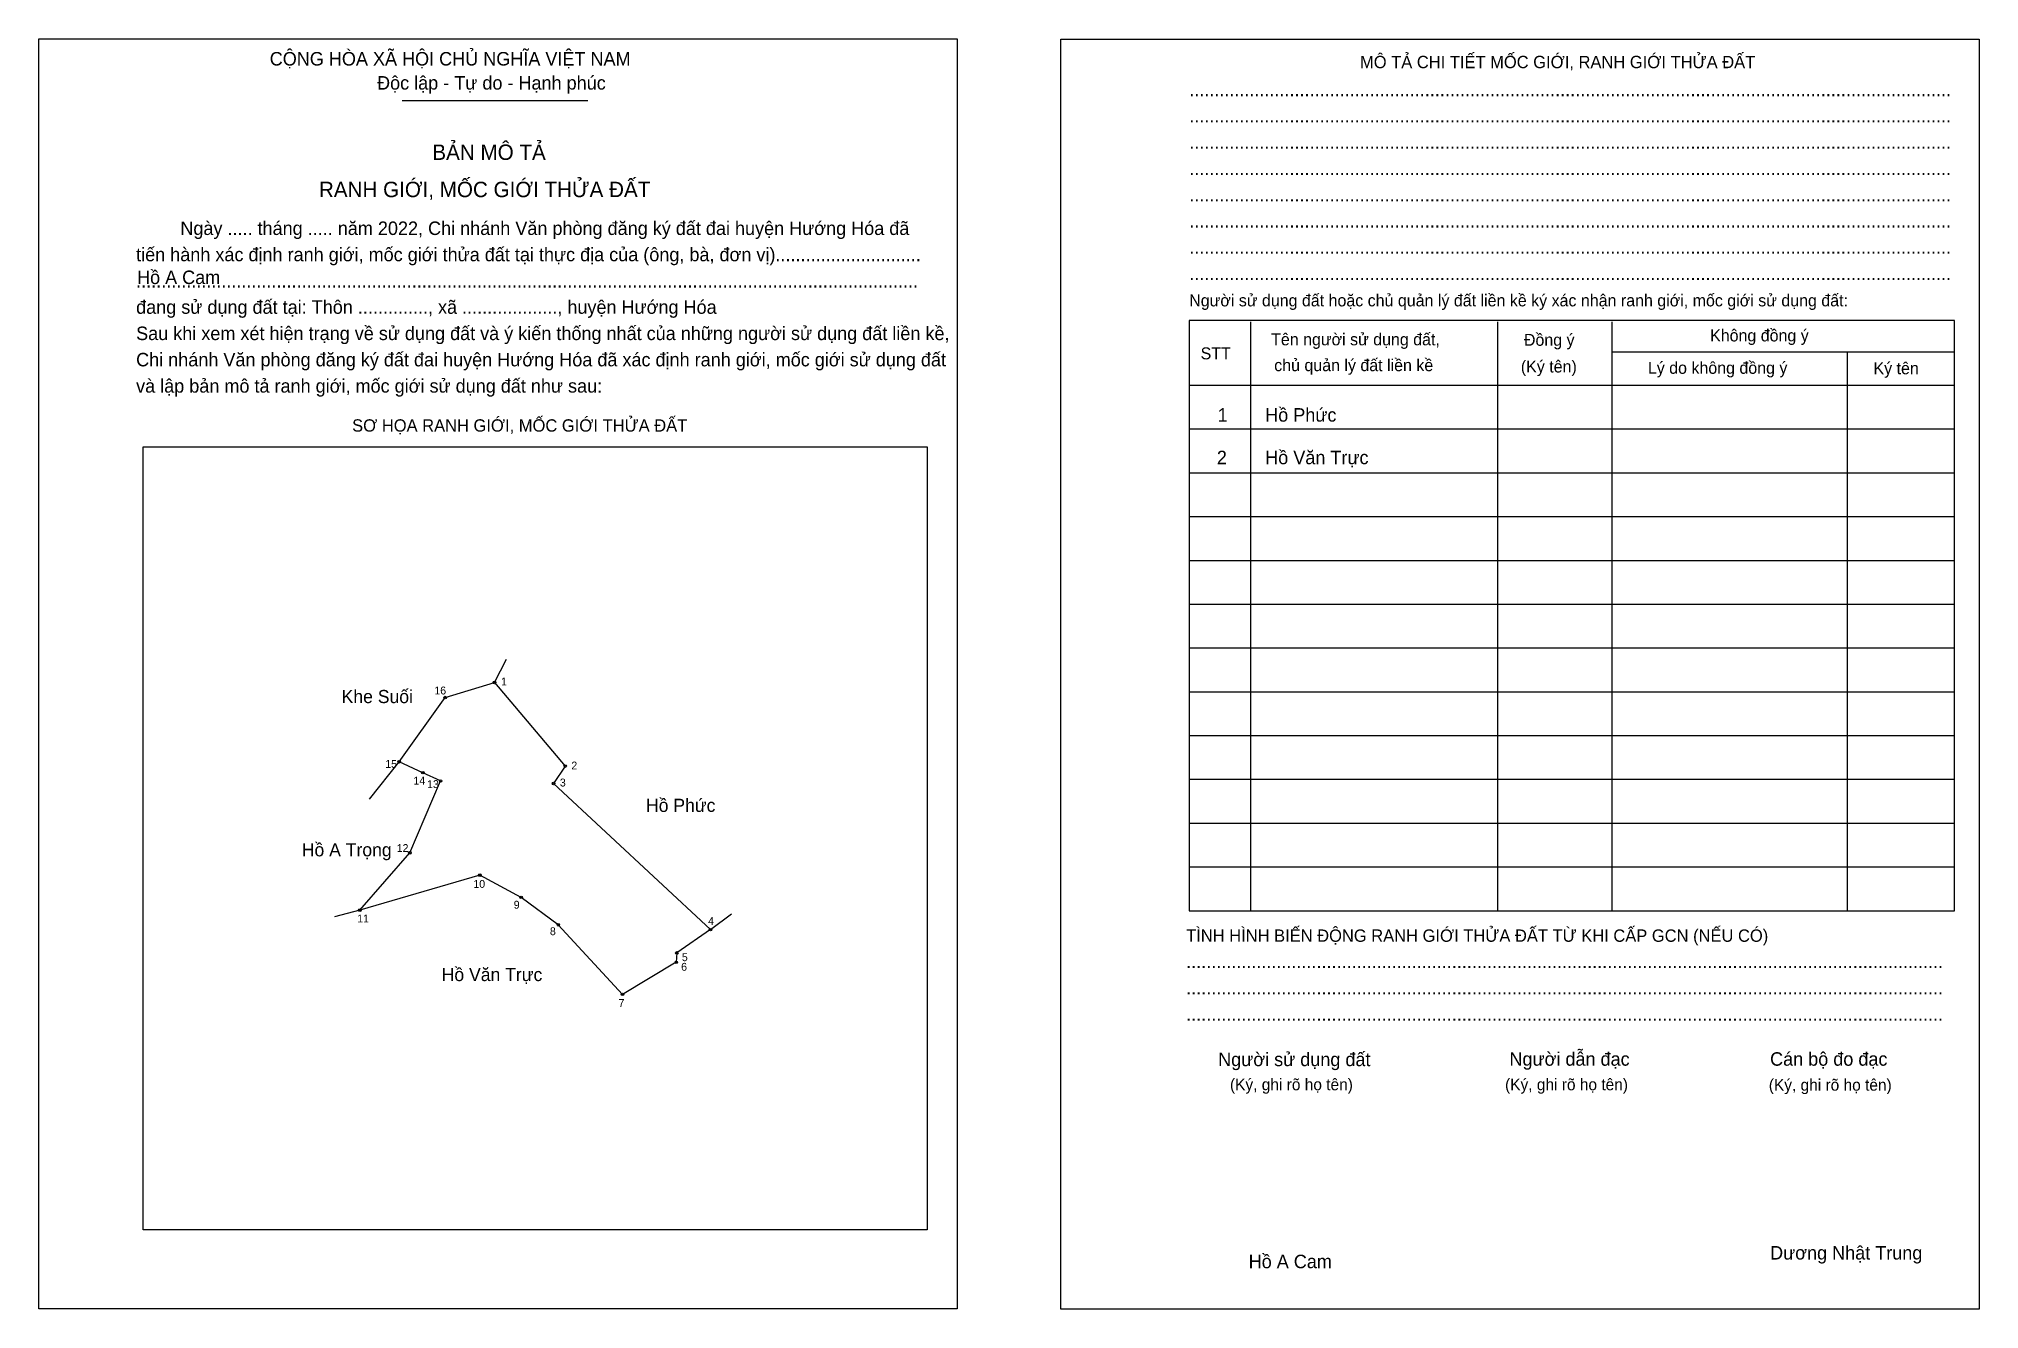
# Model space of a CAD drawing. Extents: x 544840 to 545477, y 1837438 to 1837855.
import ezdxf

# ---------------------------------------------------------------- set-up
doc = ezdxf.new("R2010")
doc.units = 0
for name, color, linetype in [('Level 1', 7, 'Continuous'), ('Level 10', 7, 'Continuous'), ('Level 11', 7, 'Continuous'), ('Level 2', 7, 'Continuous'), ('Level 25', 7, 'Continuous'), ('Level 27', 7, 'Continuous'), ('Level 36', 7, 'Continuous'), ('Level 52', 7, 'Continuous'), ('Level 55', 7, 'Continuous'), ('Level 6', 7, 'Continuous'), ('Level 9', 7, 'Continuous')]:
    doc.layers.add(name, color=color, linetype=linetype)

msp = doc.modelspace()

# ---------------------------------------------------------------- linework, layer by layer
at = {"layer": 'Level 1'}
for p, q in [((544839.88, 1837855.47), (544839.88, 1837855.47)), ((545175.2, 1837855.33), (545175.2, 1837855.33)), ((544959.14, 1837835.2), (545020.09, 1837835.2)), ((545237.5, 1837762.61), (545237.5, 1837569.27)), ((545318.58, 1837762.61), (545318.58, 1837569.27)), ((545356.1, 1837762.61), (545356.1, 1837569.27)), ((545356.1, 1837752.69), (545468.51, 1837752.69)), ((545433.29, 1837752.69), (545433.29, 1837569.27)), ((545217.38, 1837741.77), (545468.51, 1837741.77)), ((545217.38, 1837727.39), (545468.51, 1837727.39)), ((544874.1, 1837721.5), (544874.1, 1837721.5)), ((545217.38, 1837713.02), (545468.51, 1837713.02)), ((545217.38, 1837698.64), (545468.51, 1837698.64)), ((545217.38, 1837684.27), (545468.51, 1837684.27)), ((545217.38, 1837669.89), (545468.51, 1837669.89)), ((545217.38, 1837655.52), (545468.51, 1837655.52)), ((545217.38, 1837641.14), (545468.51, 1837641.14)), ((545217.38, 1837626.77), (545468.51, 1837626.77)), ((545217.38, 1837612.39), (545468.51, 1837612.39)), ((545217.38, 1837598.02), (545468.51, 1837598.02)), ((545217.38, 1837583.64), (545468.51, 1837583.64)), ((545131.42, 1837464.47), (545131.42, 1837464.47)), ((545141.28, 1837438.6), (545141.28, 1837438.6)), ((545476.6, 1837438.45), (545476.6, 1837438.45))]:
    msp.add_line(p, q, dxfattribs=at)
for points in [[(545468.51, 1837763.04), (545217.38, 1837763.04), (545217.38, 1837569.27), (545468.51, 1837569.27)], [(544874.1, 1837721.5), (545131.42, 1837721.5), (545131.42, 1837464.47), (544874.1, 1837464.47)]]:
    msp.add_lwpolyline(points, close=True, dxfattribs=at)
at = {"layer": 'Level 10'}
msp.add_line((544948.38, 1837605.85), (544958.14, 1837618.17), dxfattribs=at)
msp.add_lwpolyline([(545060.26, 1837563.04), (545049.2, 1837555.39), (545049.07, 1837552.32), (545031.4, 1837541.81), (545010.35, 1837564.67), (544998.14, 1837573.65), (544984.62, 1837580.91), (544945.26, 1837569.47), (544961.6, 1837588.29), (544971.74, 1837611.84), (544965.87, 1837614.57), (544958.14, 1837618.17), (544973.2, 1837639.21), (544989.42, 1837644.16), (545012.63, 1837616.75), (545008.81, 1837611)], close=True, dxfattribs=at)
at = {"layer": 'Level 11'}
for centre in [(544989.42, 1837644.16), (544973.2, 1837639.21), (544958.14, 1837618.17), (544965.87, 1837614.57), (544971.74, 1837611.84), (545012.63, 1837616.75), (545008.81, 1837611), (544961.6, 1837588.29), (544984.62, 1837580.91), (544998.14, 1837573.65), (544945.26, 1837569.47), (545010.35, 1837564.67), (545060.26, 1837563.04), (545060.26, 1837563.04), (545049.2, 1837555.39), (545049.07, 1837552.32), (545031.4, 1837541.81)]:
    msp.add_circle(centre, 0.431, dxfattribs=at)
at = {"layer": 'Level 2'}
for points in [[(544839.88, 1837855.47), (545141.28, 1837855.47), (545141.28, 1837438.6), (544839.88, 1837438.6)], [(545175.2, 1837855.33), (545476.6, 1837855.33), (545476.6, 1837438.45), (545175.2, 1837438.45)]]:
    msp.add_lwpolyline(points, close=True, dxfattribs=at)
at = {"layer": 'Level 25'}
for p, q in [((544998.14, 1837573.65), (544984.62, 1837580.91)), ((545010.35, 1837564.67), (544998.14, 1837573.65)), ((545060.26, 1837563.04), (545049.2, 1837555.39))]:
    msp.add_line(p, q, dxfattribs=at)
at = {"layer": 'Level 27'}
for p, q in [((544989.42, 1837644.16), (544993.4, 1837651.81)), ((544945.26, 1837569.47), (544936.91, 1837567.3)), ((545060.26, 1837563.04), (545067.16, 1837568.22))]:
    msp.add_line(p, q, dxfattribs=at)

# ---------------------------------------------------------------- texts
at = {"layer": 'Level 1'}
for s, height, p in [('CỘNG HÒA XÃ HỘI CHỦ NGHĨA VIỆT NAM', 4.4272, (544915.65, 1837846.7)), ('MÔ TẢ CHI TIẾT MỐC GIỚI, RANH GIỚI THỬA ĐẤT', 4.0477, (545273.43, 1837845.83)), ('Độc lập - Tự do - Hạnh phúc', 4.4272, (544950.87, 1837838.8)), ('........................................................................................................................................................', 4.42725, (545217.38, 1837836.64)), ('........................................................................................................................................................', 4.42725, (545217.38, 1837828.02)), ('BẢN MÔ TẢ', 5.06, (544969.01, 1837815.71)), ('........................................................................................................................................................', 4.42725, (545217.38, 1837819.39)), ('RANH GIỚI, MỐC GIỚI THỬA ĐẤT', 5.0603, (544931.8, 1837803.49)), ('........................................................................................................................................................', 4.42725, (545217.38, 1837810.77)), ('........................................................................................................................................................', 4.42725, (545217.38, 1837802.14)), ('Ngày ..... tháng ..... năm 2022, Chi nhánh Văn phòng đăng ký đất đai huyện Hướng Hóa đã', 4.4272, (544886.32, 1837791.07)), ('........................................................................................................................................................', 4.42725, (545217.38, 1837793.52)), ('tiến hành xác định ranh giới, mốc giới thửa đất tại thực địa của (ông, bà, đơn vị).............................', 4.42725, (544871.81, 1837782.45)), ('........................................................................................................................................................', 4.42725, (545217.38, 1837784.89)), ('............................................................................................................................................................', 4.42725, (544871.81, 1837773.82)), ('Người sử dụng đất hoặc chủ quản lý đất liền kề ký xác nhận ranh giới, mốc giới sử dụng đất:', 3.9217, (545217.38, 1837767.64)), ('........................................................................................................................................................', 4.42725, (545217.38, 1837776.27)), ('đang sử dụng đất tại: Thôn .............., xã ..................., huyện Hướng Hóa', 4.4272, (544871.81, 1837765.2)), ('Sau khi xem xét hiện trạng về sử dụng đất và ý kiến thống nhất của những người sử dụng đất liền kề,', 4.4272, (544871.81, 1837756.57)), ('Tên người sử dụng đất,', 3.9217, (545244.26, 1837754.85)), ('Đồng ý', 3.922, (545327.21, 1837754.7)), ('Không đồng ý', 3.9217, (545388.3, 1837756.14)), ('Chi nhánh Văn phòng đăng ký đất đai huyện Hướng Hóa đã xác định ranh giới, mốc giới sử dụng đất', 4.4272, (544871.81, 1837747.95)), ('STT', 3.922, (545221.12, 1837750.25)), ('chủ quản lý đất liền kề', 3.9217, (545245.27, 1837746.37)), ('(Ký tên)', 3.922, (545326.2, 1837745.94)), ('Lý do không đồng ý', 3.9217, (545367.89, 1837745.5)), ('Ký tên', 3.922, (545441.92, 1837745.36)), ('và lập bản mô tả ranh giới, mốc giới sử dụng đất như sau:', 4.4272, (544871.81, 1837739.32)), ('SƠ HỌA RANH GIỚI, MỐC GIỚI THỬA ĐẤT', 4.0477, (544942.69, 1837726.52)), ('TÌNH HÌNH BIẾN ĐỘNG RANH GIỚI THỬA ĐẤT TỪ KHI CẤP GCN (NẾU CÓ)', 4.0477, (545216.37, 1837559.06)), ('.......................................................................................................................................................', 4.42725, (545216.37, 1837550.44)), ('.......................................................................................................................................................', 4.42725, (545216.37, 1837541.81)), ('.......................................................................................................................................................', 4.42725, (545216.37, 1837533.19)), ('Người sử dụng đất', 4.4272, (545226.87, 1837518.24)), ('Người dẫn đạc', 4.4272, (545322.46, 1837518.38)), ('Cán bộ đo đạc', 4.4272, (545407.99, 1837518.38)), ('(Ký, ghi rõ họ tên)', 3.795, (545230.75, 1837510.33)), ('(Ký, ghi rõ họ tên)', 3.795, (545321.02, 1837510.33)), ('(Ký, ghi rõ họ tên)', 3.795, (545407.56, 1837510.19)), ('Dương Nhật Trung', 4.4272, (545407.99, 1837454.76))]:
    msp.add_text(s, height=height, dxfattribs=at).set_placement(p)
at = {"layer": 'Level 36'}
for s, height, p in [('Khe Suối', 4.312, (544939.25, 1837637.41)), ('Hồ Phức', 4.312, (545039.13, 1837601.69)), ('Hồ A Trọng', 4.312, (544926.18, 1837587.11)), ('Hồ Văn Trực', 4.3125, (544972.08, 1837546.16))]:
    msp.add_text(s, height=height, dxfattribs=at).set_placement(p)
at = {"layer": 'Level 52'}
for s, height, p in [('1', 4.43, (545226.71, 1837729.8)), ('Hồ Phức', 4.427, (545242.31, 1837729.8)), ('Hồ Văn Trực', 4.4272, (545242.31, 1837715.82)), ('2', 4.43, (545226.45, 1837715.82))]:
    msp.add_text(s, height=height, dxfattribs=at).set_placement(p)
at = {"layer": 'Level 55'}
for s, p in [('1', (544989.34, 1837644.16)), ('16', (544973, 1837639.21)), ('15', (544957.94, 1837618.17)), ('14', (544965.66, 1837614.57)), ('2', (545012.53, 1837616.75)), ('13', (544971.55, 1837611.84)), ('3', (545008.72, 1837611)), ('12', (544961.4, 1837588.29)), ('10', (544984.42, 1837580.91)), ('11', (544945.07, 1837569.47)), ('9', (544998.04, 1837573.65)), ('8', (545010.26, 1837564.67)), ('4', (545060.16, 1837563.04)), ('5', (545049.11, 1837555.39)), ('6', (545048.97, 1837552.32)), ('7', (545031.3, 1837541.81))]:
    msp.add_text(s, height=0.287, dxfattribs=at).set_placement(p)
at = {"layer": 'Level 6'}
for p in [(544872.11, 1837774.97), (545236.89, 1837451.91)]:
    msp.add_text('Hồ A Cam', height=4.427, dxfattribs=at).set_placement(p)
at = {"layer": 'Level 9'}
for s, height, p in [('1', 2.59, (544991.56, 1837643.19)), ('16', 2.587, (544969.68, 1837640.25)), ('15', 2.587, (544953.57, 1837616.15)), ('14', 2.587, (544962.81, 1837610.67)), ('3', 2.59, (545010.87, 1837610.04)), ('2', 2.59, (545014.62, 1837615.62)), ('13', 2.587, (544967.3, 1837609.52)), ('12', 2.587, (544957.33, 1837588.53)), ('10', 2.587, (544982.48, 1837576.76)), ('11', 2.587, (544944.35, 1837565.4)), ('9', 2.59, (544995.73, 1837569.93)), ('8', 2.59, (545007.59, 1837561.23)), ('4', 2.59, (545059.52, 1837564.62)), ('5', 2.59, (545050.89, 1837552.71)), ('6', 2.59, (545050.66, 1837549.55)), ('7', 2.59, (545030.11, 1837537.67))]:
    msp.add_text(s, height=height, dxfattribs=at).set_placement(p)

doc.saveas('drawing.dxf')
